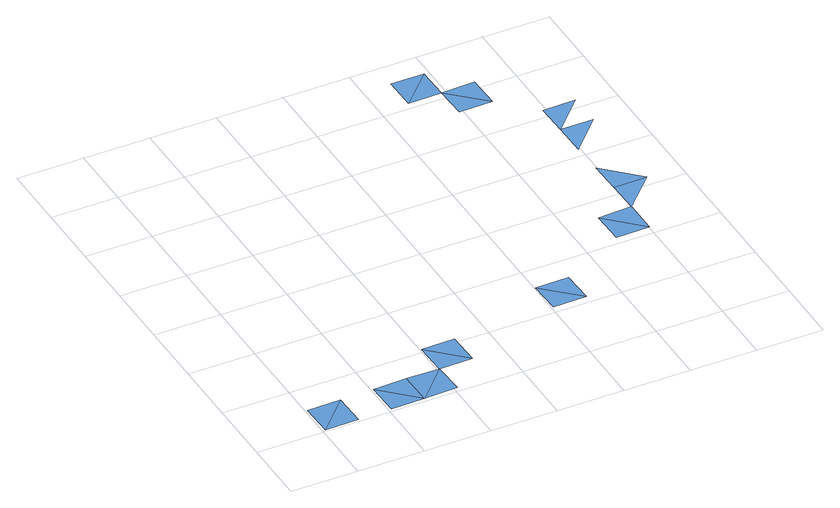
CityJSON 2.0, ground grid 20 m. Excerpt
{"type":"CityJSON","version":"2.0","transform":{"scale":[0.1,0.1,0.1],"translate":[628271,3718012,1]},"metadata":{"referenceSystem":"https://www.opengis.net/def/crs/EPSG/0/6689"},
"CityObjects":{
"waterbody1":{"type":"WaterBody","attributes":{"name":"福岡県津波浸水想定図","class":"1140","function":"2","WaterBodyTsunamiRiskAttribute.description":"1","WaterBodyTsunamiRiskAttribute.rank":"1"},"geometry":[{"type":"MultiSurface","lod":"1","boundaries":[[[0,1,2]],[[3,1,0]],[[4,5,6]],[[6,7,4]],[[8,9,10]],[[9,8,11]],[[12,13,14]],[[14,11,12]],[[15,16,17]],[[15,18,19]]]}]},
"waterbody2":{"type":"WaterBody","attributes":{"name":"福岡県津波浸水想定図","class":"1140","function":"2","WaterBodyTsunamiRiskAttribute.description":"1","WaterBodyTsunamiRiskAttribute.rank":"2"},"geometry":[{"type":"MultiSurface","lod":"1","boundaries":[[[20,6,21]],[[6,5,21]],[[4,22,23]],[[22,24,23]],[[25,26,27]],[[25,28,26]]]}]},
"waterbody3":{"type":"WaterBody","attributes":{"name":"福岡県津波浸水想定図","class":"1140","function":"2","WaterBodyTsunamiRiskAttribute.description":"1","WaterBodyTsunamiRiskAttribute.rank":"3"},"geometry":[{"type":"MultiSurface","lod":"1","boundaries":[[[29,30,31]],[[30,32,31]],[[33,28,34]],[[35,28,33]]]}]}
},
"vertices":[
[9,6,9],[107,107,9],[7,106,9],[109,8,9],[407,113,9],[307,111,11],[309,11,10],[409,13,11],[1201,429,9],[1099,527,9],[1101,427,9],[1199,529,12],[1297,631,11],[1195,729,11],[1197,629,11],[1191,929,10],[1193,829,9],[1291,930,10],[1289,1030,10],[1189,1028,10],
[209,9,10],[207,109,10],[507,115,9],[405,213,9],[505,215,9],[886,1223,8],[984,1324,8],[884,1323,8],[986,1224,8],
[805,221,10],[905,223,10],[803,321,10],[903,323,10],[1088,1126,10],[988,1124,10],[1086,1226,10]
]}
